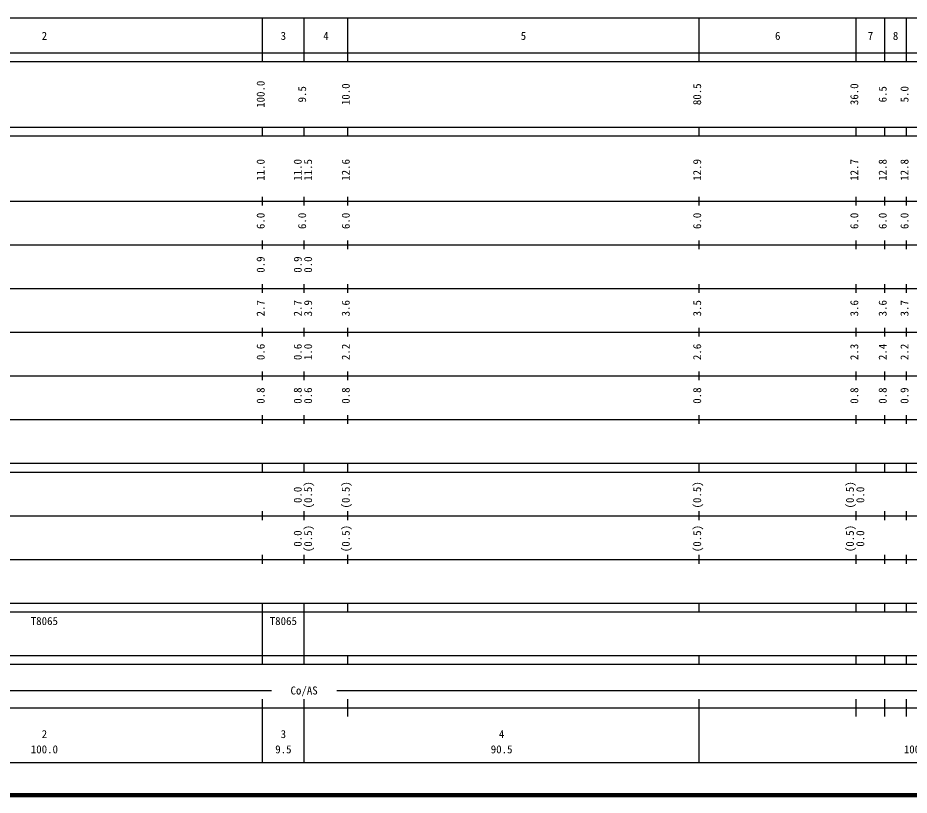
# Model space of a CAD drawing. Units: millimetres on the paper, enlarged 1000 times. Extents: x 40000 to 680000, y 20000 to 380000.
# Drawn here: x 211914 to 416113, y 20000 to 198000 of the extents above; entities that cross this region are included whole.
import ezdxf
from ezdxf.enums import TextEntityAlignment as Align

# ---------------------------------------------------------------- set-up
doc = ezdxf.new("R2010")
doc.units = ezdxf.units.MM
doc.header["$LTSCALE"] = 1000
doc.layers.add('M-TTL', color=2, linetype='Continuous', lineweight=140)
doc.layers.add('M-TTL-BAND', color=7, linetype='Continuous', lineweight=25)
doc.styles.add('ＭＳ ゴシック', font='')
doc.styles.get('ＭＳ ゴシック').set_extended_font_data('MS Gothic')

msp = doc.modelspace()

# ---------------------------------------------------------------- linework, layer by layer
at = {"layer": 'M-TTL'}
msp.add_line((40000, 20000), (680000, 20000), dxfattribs=at)
at = {"layer": 'M-TTL-BAND'}
for p, q in [((68000, 198000), (579000, 198000)), ((268000, 188000), (268000, 198000)), ((277500, 188000), (277500, 198000)), ((287500, 188000), (287500, 198000)), ((368000, 188000), (368000, 198000)), ((404000, 188000), (404000, 198000)), ((410500, 188000), (410500, 198000)), ((415500, 188000), (415500, 198000)), ((40000, 190000), (579000, 190000)), ((40000, 188000), (579000, 188000)), ((40000, 173000), (579000, 173000)), ((268000, 171000), (268000, 173000)), ((277500, 171000), (277500, 173000)), ((287500, 171000), (287500, 173000)), ((368000, 171000), (368000, 173000)), ((404000, 171000), (404000, 173000)), ((410500, 171000), (410500, 173000)), ((415500, 171000), (415500, 173000)), ((40000, 171000), (579000, 171000)), ((40000, 156000), (579000, 156000)), ((268000, 155000), (268000, 157000)), ((277500, 155000), (277500, 157000)), ((287500, 155000), (287500, 157000)), ((368000, 155000), (368000, 157000)), ((404000, 155000), (404000, 157000)), ((410500, 155000), (410500, 157000)), ((415500, 155000), (415500, 157000)), ((46000, 146000), (579000, 146000)), ((268000, 145000), (268000, 147000)), ((277500, 145000), (277500, 147000)), ((287500, 145000), (287500, 147000)), ((368000, 145000), (368000, 147000)), ((404000, 145000), (404000, 147000)), ((410500, 145000), (410500, 147000)), ((415500, 145000), (415500, 147000)), ((268000, 135000), (268000, 137000)), ((277500, 135000), (277500, 137000)), ((287500, 135000), (287500, 137000)), ((368000, 135000), (368000, 137000)), ((404000, 135000), (404000, 137000)), ((410500, 135000), (410500, 137000)), ((415500, 135000), (415500, 137000)), ((52000, 136000), (579000, 136000)), ((268000, 125000), (268000, 127000)), ((277500, 125000), (277500, 127000)), ((287500, 125000), (287500, 127000)), ((368000, 125000), (368000, 127000)), ((404000, 125000), (404000, 127000)), ((410500, 125000), (410500, 127000)), ((415500, 125000), (415500, 127000)), ((46000, 126000), (579000, 126000)), ((268000, 115000), (268000, 117000)), ((277500, 115000), (277500, 117000)), ((287500, 115000), (287500, 117000)), ((368000, 115000), (368000, 117000)), ((404000, 115000), (404000, 117000)), ((410500, 115000), (410500, 117000)), ((415500, 115000), (415500, 117000)), ((52000, 116000), (579000, 116000)), ((268000, 105000), (268000, 107000)), ((277500, 105000), (277500, 107000)), ((287500, 105000), (287500, 107000)), ((368000, 105000), (368000, 107000)), ((404000, 105000), (404000, 107000)), ((410500, 105000), (410500, 107000)), ((415500, 105000), (415500, 107000)), ((56750, 106000), (579000, 106000)), ((56750, 96000), (579000, 96000)), ((268000, 94000), (268000, 96000)), ((277500, 94000), (277500, 96000)), ((287500, 94000), (287500, 96000)), ((368000, 94000), (368000, 96000)), ((404000, 94000), (404000, 96000)), ((410500, 94000), (410500, 96000)), ((415500, 94000), (415500, 96000)), ((40000, 94000), (579000, 94000)), ((49000, 84000), (579000, 84000)), ((268000, 83000), (268000, 85000)), ((277500, 83000), (277500, 85000)), ((287500, 83000), (287500, 85000)), ((368000, 83000), (368000, 85000)), ((404000, 83000), (404000, 85000)), ((410500, 83000), (410500, 85000)), ((415500, 83000), (415500, 85000)), ((40000, 74000), (579000, 74000)), ((268000, 73000), (268000, 75000)), ((277500, 73000), (277500, 75000)), ((287500, 73000), (287500, 75000)), ((368000, 73000), (368000, 75000)), ((404000, 73000), (404000, 75000)), ((410500, 73000), (410500, 75000)), ((415500, 73000), (415500, 75000)), ((40000, 64000), (579000, 64000)), ((268000, 62000), (268000, 64000)), ((277500, 62000), (277500, 64000)), ((287500, 62000), (287500, 64000)), ((368000, 62000), (368000, 64000)), ((404000, 62000), (404000, 64000)), ((410500, 62000), (410500, 64000)), ((415500, 62000), (415500, 64000)), ((55250, 62000), (579000, 62000)), ((268000, 52000), (268000, 62000)), ((268000, 52000), (268000, 62000)), ((277500, 52000), (277500, 62000)), ((55250, 52000), (579000, 52000)), ((268000, 50000), (268000, 52000)), ((277500, 50000), (277500, 52000)), ((287500, 50000), (287500, 52000)), ((368000, 50000), (368000, 52000)), ((404000, 50000), (404000, 52000)), ((410500, 50000), (410500, 52000)), ((415500, 50000), (415500, 52000)), ((40000, 50000), (579000, 50000)), ((71000, 44000), (270000, 44000)), ((285000, 44000), (565000, 44000)), ((268000, 27500), (268000, 42000)), ((277500, 27500), (277500, 42000)), ((287500, 38000), (287500, 42000)), ((368000, 27500), (368000, 42000)), ((404000, 38000), (404000, 42000)), ((410500, 38000), (410500, 42000)), ((415500, 38000), (415500, 42000)), ((40000, 40000), (579000, 40000)), ((68000, 27500), (579000, 27500))]:
    msp.add_line(p, q, dxfattribs=at)

# ---------------------------------------------------------------- texts
at = {"layer": 'M-TTL-BAND', "style": 'ＭＳ ゴシック'}
for s, p in [('2', (218000, 192405)), ('3', (272750, 192405)), ('4', (282500, 192405)), ('5', (327750, 192405)), ('6', (386000, 192405)), ('7', (407250, 192405)), ('8', (413000, 192405)), ('Co/AS', (277500, 42500)), ('2', (218000, 32523)), ('3', (272750, 32523)), ('4', (322750, 32523)), ('100.0', (218000, 29033)), ('9.5', (272750, 29033)), ('90.5', (322750, 29033)), ('100.0', (418000, 29033))]:
    msp.add_text(s, height=1833, dxfattribs=at).set_placement(p, align=Align.BOTTOM_CENTER)
for s, p in [('100.0', (269000, 180500)), ('9.5', (278500, 180500)), ('10.0', (288500, 180500)), ('80.5', (369000, 180500)), ('36.0', (405000, 180500)), ('6.5', (411500, 180500)), ('5.0', (416500, 180500)), ('11.0', (269000, 163174)), ('11.0', (277500, 163174)), ('11.5', (279870, 163174)), ('12.6', (288500, 163174)), ('12.9', (369000, 163174)), ('12.7', (405000, 163174)), ('12.8', (411500, 163174)), ('12.8', (416500, 163174)), ('6.0', (269000, 151500)), ('6.0', (278500, 151500)), ('6.0', (288500, 151500)), ('6.0', (369000, 151500)), ('6.0', (405000, 151500)), ('6.0', (411500, 151500)), ('6.0', (416500, 151500)), ('0.9', (269000, 141500)), ('0.9', (277500, 141500)), ('0.0', (279870, 141500)), ('2.7', (269000, 131500)), ('2.7', (277500, 131500)), ('3.9', (279870, 131500)), ('3.6', (288500, 131500)), ('3.5', (369000, 131500)), ('3.6', (405000, 131500)), ('3.6', (411500, 131500)), ('3.7', (416500, 131500)), ('0.6', (269000, 121500)), ('0.6', (277500, 121500)), ('1.0', (279870, 121500)), ('2.2', (288500, 121500)), ('2.6', (369000, 121500)), ('2.3', (405000, 121500)), ('2.4', (411500, 121500)), ('2.2', (416500, 121500)), ('0.8', (269000, 111500)), ('0.8', (277500, 111500)), ('0.6', (279870, 111500)), ('0.8', (288500, 111500)), ('0.8', (369000, 111500)), ('0.8', (405000, 111500)), ('0.8', (411500, 111500)), ('0.9', (416500, 111500)), ('0.0', (277500, 88764)), ('(0.5)', (279870, 88764)), ('(0.5)', (288500, 88764)), ('(0.5)', (369000, 88764)), ('(0.5)', (404000, 88764)), ('0.0', (406370, 88764)), ('0.0', (277500, 78764)), ('(0.5)', (279870, 78764)), ('(0.5)', (288500, 78764)), ('(0.5)', (369000, 78764)), ('(0.5)', (404000, 78764)), ('0.0', (406370, 78764))]:
    msp.add_text(s, height=1833, rotation=90, dxfattribs=at).set_placement(p, align=Align.BOTTOM_CENTER)
for p in [(214875, 58405), (269625, 58405)]:
    msp.add_text('T8065', height=1833, dxfattribs=at).set_placement(p, align=Align.BOTTOM_LEFT)

doc.saveas('drawing.dxf')
